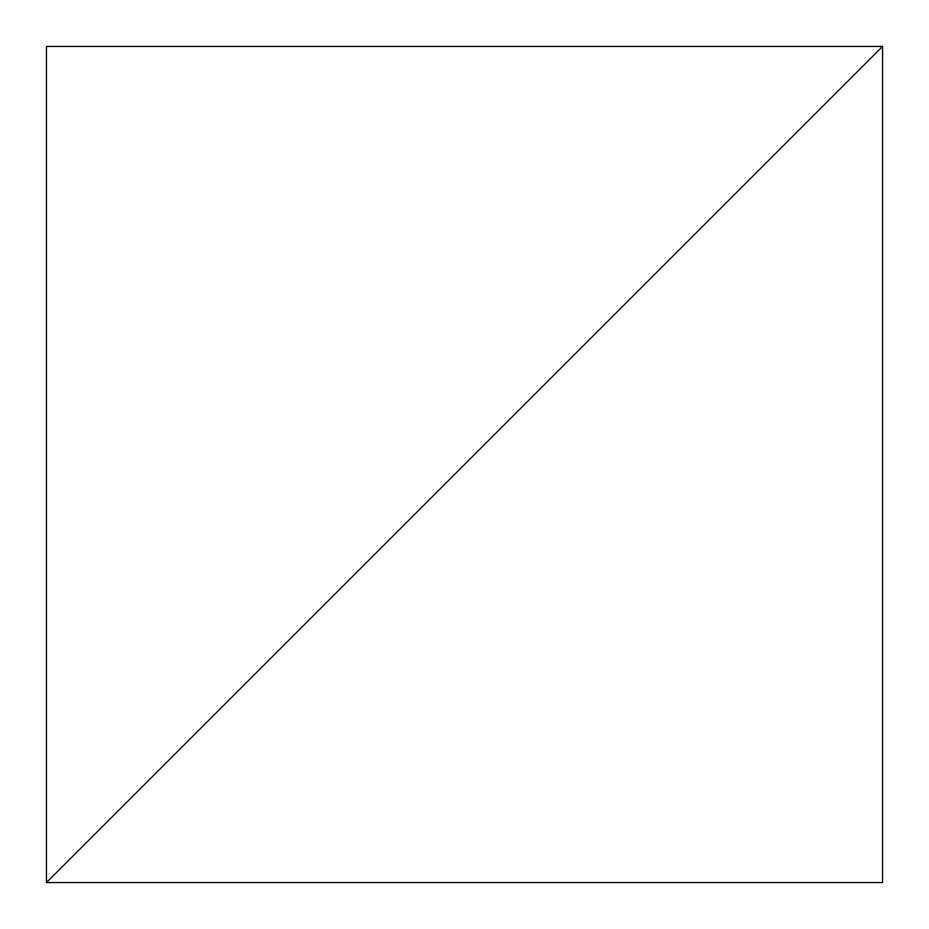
<?xml version="1.0" encoding="UTF-8"?>
<svg xmlns="http://www.w3.org/2000/svg" width="929" height="929" viewBox="0 0 929 929"><rect width="100%" height="100%" fill="white"/><g stroke="black" fill="none" stroke-linecap="round" stroke-linejoin="round"><path stroke-width="1.39" d="M46.45 882.55L882.55 46.45L882.55 882.55L46.45 882.55L46.45 46.45L882.55 46.45"/></g></svg>
